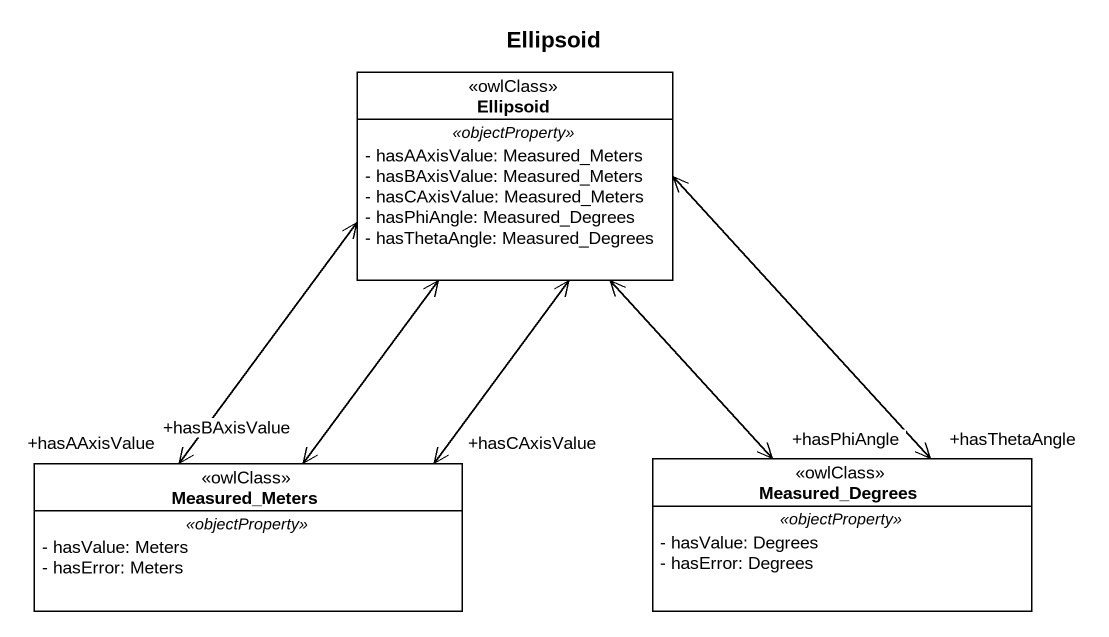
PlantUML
@startuml
title Ellipsoid
hide circle
hide empty members
skinparam classAttributeIconSize 0
class Ellipsoid <<owlClass>> {
  .. <<objectProperty>> ..
  - hasAAxisValue: Measured_Meters
  - hasBAxisValue: Measured_Meters
  - hasCAxisValue: Measured_Meters
  - hasPhiAngle: Measured_Degrees
  - hasThetaAngle: Measured_Degrees
}
class Measured_Meters <<owlClass>> {
  .. <<objectProperty>> ..
  - hasValue: Meters
  - hasError: Meters
}
class Measured_Degrees <<owlClass>> {
  .. <<objectProperty>> ..
  - hasValue: Degrees
  - hasError: Degrees
}
Ellipsoid <--> "+hasAAxisValue" Measured_Meters
Ellipsoid <--> "+hasCAxisValue" Measured_Meters
Ellipsoid <--> "+hasBAxisValue" Measured_Meters
Ellipsoid <--> "+hasPhiAngle" Measured_Degrees
Ellipsoid <--> "+hasThetaAngle" Measured_Degrees
@enduml
